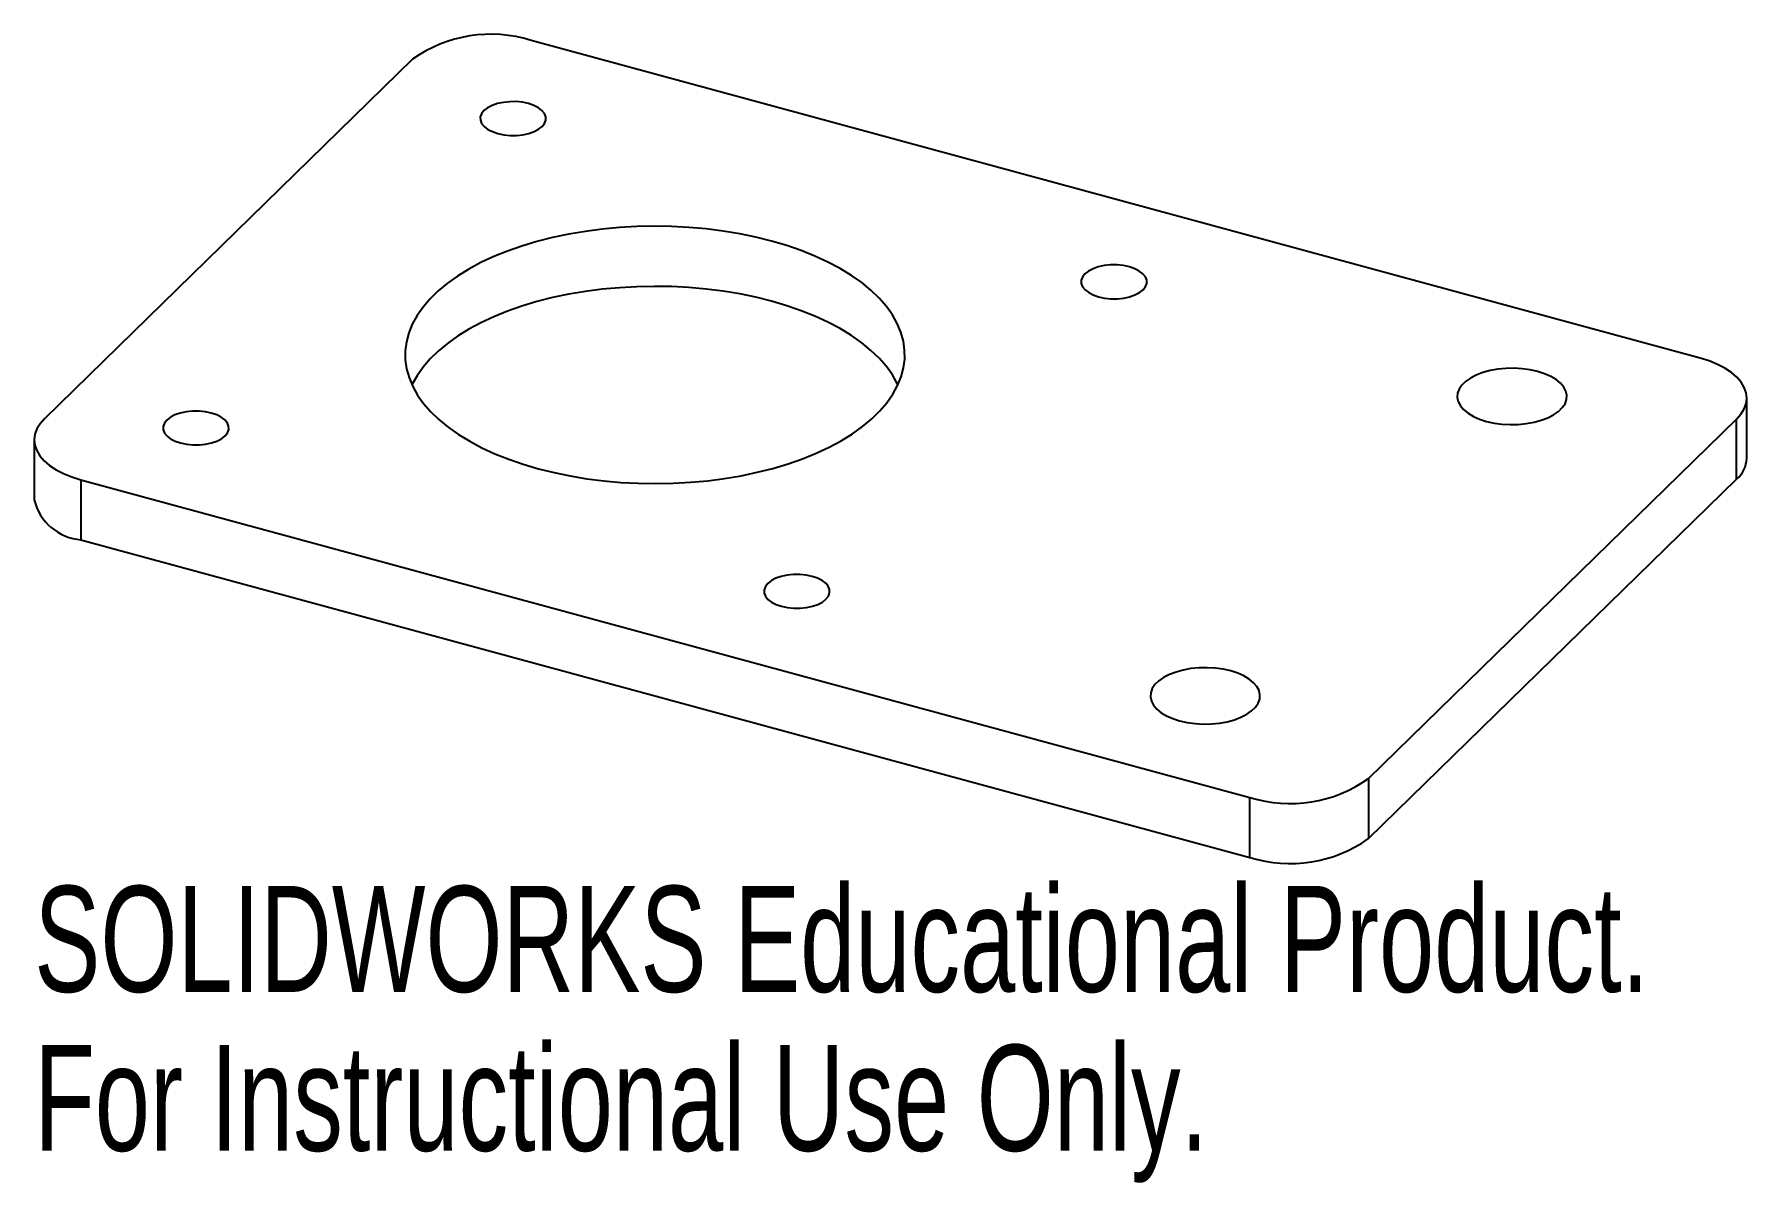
# Paper-space layout '_Trimetric' of a CAD drawing. Header units: millimetres. Extents: x -39.1 to 39.1, y -32.1 to 20.3.
import ezdxf

# ---------------------------------------------------------------- set-up
doc = ezdxf.new("R2010")
doc.units = ezdxf.units.MM
doc.styles.add('SLDTEXTSTYLE0', font='TXT', dxfattribs={"width": 0.7})

psp = doc.layouts.new('_Trimetric')

# ---------------------------------------------------------------- linework, layer by layer
at = {"color": 7, "linetype": 'Continuous', "lineweight": 25}
for p, q in [((36.933, 5.517), (-16.398, 20.011)), ((-21.802, 19.151), (-38.603, 2.752)), ((39.066, 0.952), (39.066, 3.695)), ((21.802, -13.665), (38.603, 2.734)), ((38.603, -0.009), (38.603, 2.734)), ((-39.066, 1.791), (-39.066, -0.952)), ((-36.933, -0.031), (16.398, -14.525)), ((-36.933, -0.031), (-36.933, -2.774)), ((21.802, -16.408), (38.603, -0.009)), ((-36.933, -2.774), (16.398, -17.268)), ((21.802, -13.665), (21.802, -16.408)), ((16.398, -17.268), (16.398, -14.525))]:
    psp.add_line(p, q, dxfattribs=at)
at = {"color": 7, "linetype": 'Continuous', "lineweight": 25, "flags": 128}
for points in [[(-17.92, 15.766), (-17.648, 15.709), (-17.359, 15.68), (-17.065, 15.681), (-16.777, 15.711), (-16.506, 15.77), (-16.263, 15.855), (-16.056, 15.963), (-15.894, 16.089), (-15.783, 16.229), (-15.727, 16.378), (-15.728, 16.529), (-15.787, 16.678), (-15.901, 16.817), (-16.066, 16.943), (-16.275, 17.049), (-16.52, 17.133), (-16.793, 17.19), (-17.081, 17.219), (-17.375, 17.218), (-17.663, 17.188), (-17.935, 17.129), (-18.178, 17.044), (-18.385, 16.936), (-18.547, 16.81), (-18.658, 16.67), (-18.714, 16.521), (-18.712, 16.37), (-18.653, 16.221), (-18.539, 16.082), (-18.375, 15.956), (-18.166, 15.85), (-17.92, 15.766)], [(-16.066, 0.471), (-15.35, 0.292), (-14.611, 0.14), (-13.854, 0.014), (-13.081, -0.084), (-12.297, -0.153), (-11.505, -0.195), (-10.71, -0.208), (-9.915, -0.192), (-9.124, -0.148), (-8.34, -0.076), (-7.569, 0.025), (-6.813, 0.152), (-6.076, 0.307), (-5.362, 0.488), (-4.674, 0.694), (-4.016, 0.924), (-3.391, 1.177), (-2.801, 1.453), (-2.25, 1.748), (-1.74, 2.063), (-1.275, 2.395), (-0.855, 2.744), (-0.484, 3.106), (-0.162, 3.481), (0.107, 3.867), (0.324, 4.261), (0.487, 4.662), (0.596, 5.068), (0.649, 5.477), (0.646, 5.887), (0.588, 6.295), (0.475, 6.701), (0.307, 7.102), (0.085, 7.495), (-0.189, 7.88), (-0.515, 8.254), (-0.891, 8.615), (-1.315, 8.962), (-1.784, 9.293), (-2.298, 9.606), (-2.852, 9.9), (-3.445, 10.173), (-4.074, 10.424), (-4.735, 10.652), (-5.425, 10.856), (-6.142, 11.035), (-6.88, 11.187), (-7.638, 11.312), (-8.411, 11.41), (-9.195, 11.48), (-9.986, 11.522), (-10.781, 11.535), (-11.577, 11.519), (-12.368, 11.475), (-13.151, 11.403), (-13.922, 11.302), (-14.678, 11.174), (-15.415, 11.02), (-16.129, 10.839), (-16.817, 10.633), (-17.475, 10.403), (-18.101, 10.149), (-18.691, 9.874), (-19.241, 9.578), (-19.751, 9.264), (-20.217, 8.931), (-20.636, 8.583), (-21.008, 8.221), (-21.329, 7.846), (-21.599, 7.46), (-21.816, 7.066), (-21.979, 6.665), (-22.087, 6.259), (-22.14, 5.85), (-22.137, 5.44), (-22.079, 5.031), (-21.966, 4.626), (-21.798, 4.225), (-21.577, 3.831), (-21.302, 3.447), (-20.976, 3.073), (-20.6, 2.712), (-20.177, 2.365), (-19.707, 2.034), (-19.194, 1.721), (-18.639, 1.427), (-18.046, 1.154), (-17.417, 0.902), (-16.756, 0.674), (-16.066, 0.471)], [(9.497, 8.315), (9.769, 8.258), (10.058, 8.229), (10.352, 8.23), (10.64, 8.26), (10.911, 8.319), (11.154, 8.404), (11.361, 8.511), (11.523, 8.638), (11.634, 8.778), (11.69, 8.926), (11.689, 9.078), (11.63, 9.226), (11.516, 9.366), (11.351, 9.491), (11.142, 9.598), (10.897, 9.681), (10.624, 9.739), (10.336, 9.767), (10.042, 9.767), (9.754, 9.736), (9.482, 9.677), (9.239, 9.593), (9.032, 9.485), (8.87, 9.359), (8.759, 9.218), (8.703, 9.07), (8.705, 8.918), (8.764, 8.77), (8.877, 8.63), (9.042, 8.505), (9.251, 8.398), (9.497, 8.315)], [(0.339, 4.292), (0.307, 4.359), (0.085, 4.752), (-0.189, 5.137), (-0.515, 5.511), (-0.891, 5.872), (-1.315, 6.219), (-1.784, 6.55), (-2.298, 6.863), (-2.852, 7.157), (-3.445, 7.43), (-4.074, 7.681), (-4.735, 7.909), (-5.425, 8.113), (-6.142, 8.292), (-6.88, 8.444), (-7.638, 8.569), (-8.411, 8.667), (-9.195, 8.737), (-9.986, 8.779), (-10.781, 8.792), (-11.577, 8.776), (-12.368, 8.732), (-13.151, 8.66), (-13.922, 8.559), (-14.678, 8.431), (-15.415, 8.277), (-16.129, 8.096), (-16.817, 7.89), (-17.475, 7.66), (-18.101, 7.406), (-18.691, 7.131), (-19.241, 6.835), (-19.751, 6.521), (-20.217, 6.188), (-20.636, 5.84), (-21.008, 5.478), (-21.329, 5.103), (-21.599, 4.717), (-21.816, 4.323), (-21.83, 4.292)], [(38.603, 2.734), (38.803, 2.96), (38.947, 3.198), (39.035, 3.442), (39.066, 3.69), (39.038, 3.939), (38.952, 4.184), (38.809, 4.421), (38.612, 4.648), (38.363, 4.862), (38.066, 5.058), (37.725, 5.234), (37.345, 5.388), (36.933, 5.517)], [(27.192, 2.632), (27.535, 2.555), (27.896, 2.505), (28.267, 2.484), (28.641, 2.491), (29.008, 2.527), (29.36, 2.591), (29.691, 2.681), (29.991, 2.795), (30.255, 2.931), (30.477, 3.086), (30.651, 3.257), (30.774, 3.438), (30.844, 3.627), (30.857, 3.82), (30.815, 4.011), (30.718, 4.197), (30.569, 4.373), (30.37, 4.536), (30.126, 4.682), (29.842, 4.807), (29.526, 4.91), (29.183, 4.986), (28.822, 5.036), (28.451, 5.057), (28.078, 5.05), (27.711, 5.014), (27.358, 4.951), (27.028, 4.861), (26.727, 4.746), (26.463, 4.61), (26.241, 4.455), (26.067, 4.285), (25.944, 4.103), (25.875, 3.914), (25.861, 3.722), (25.903, 3.531), (26, 3.345), (26.15, 3.168), (26.349, 3.005), (26.593, 2.86), (26.876, 2.734), (27.192, 2.632)], [(-38.603, 2.752), (-38.803, 2.526), (-38.947, 2.288), (-39.035, 2.044), (-39.066, 1.795), (-39.038, 1.547), (-38.952, 1.302), (-38.809, 1.065), (-38.612, 0.837), (-38.363, 0.624), (-38.066, 0.428), (-37.725, 0.252), (-37.345, 0.098), (-36.933, -0.031)], [(-32.388, 1.645), (-32.116, 1.588), (-31.827, 1.559), (-31.533, 1.56), (-31.245, 1.591), (-30.974, 1.649), (-30.73, 1.734), (-30.523, 1.842), (-30.361, 1.968), (-30.25, 2.108), (-30.194, 2.257), (-30.196, 2.408), (-30.255, 2.557), (-30.369, 2.696), (-30.534, 2.822), (-30.743, 2.928), (-30.988, 3.012), (-31.26, 3.069), (-31.549, 3.098), (-31.843, 3.097), (-32.131, 3.067), (-32.402, 3.008), (-32.646, 2.923), (-32.853, 2.816), (-33.015, 2.689), (-33.126, 2.549), (-33.181, 2.4), (-33.18, 2.249), (-33.121, 2.1), (-33.007, 1.961), (-32.842, 1.835), (-32.633, 1.729), (-32.388, 1.645)], [(-4.971, -5.806), (-4.699, -5.863), (-4.41, -5.892), (-4.116, -5.891), (-3.828, -5.861), (-3.557, -5.802), (-3.313, -5.717), (-3.106, -5.61), (-2.944, -5.483), (-2.833, -5.343), (-2.777, -5.194), (-2.779, -5.043), (-2.838, -4.894), (-2.952, -4.755), (-3.117, -4.629), (-3.326, -4.523), (-3.571, -4.439), (-3.843, -4.382), (-4.132, -4.353), (-4.426, -4.354), (-4.714, -4.385), (-4.985, -4.443), (-5.229, -4.528), (-5.436, -4.636), (-5.598, -4.762), (-5.709, -4.902), (-5.765, -5.051), (-5.763, -5.202), (-5.704, -5.351), (-5.59, -5.49), (-5.425, -5.616), (-5.216, -5.722), (-4.971, -5.806)], [(13.192, -11.033), (13.534, -11.11), (13.895, -11.16), (14.266, -11.181), (14.64, -11.174), (15.007, -11.138), (15.359, -11.074), (15.69, -10.984), (15.99, -10.87), (16.254, -10.734), (16.476, -10.579), (16.65, -10.409), (16.774, -10.227), (16.843, -10.038), (16.856, -9.846), (16.814, -9.654), (16.717, -9.468), (16.568, -9.292), (16.369, -9.129), (16.125, -8.983), (15.842, -8.858), (15.525, -8.756), (15.182, -8.679), (14.821, -8.629), (14.45, -8.608), (14.077, -8.615), (13.71, -8.651), (13.357, -8.715), (13.027, -8.805), (12.726, -8.919), (12.462, -9.055), (12.241, -9.21), (12.066, -9.38), (11.943, -9.562), (11.874, -9.751), (11.86, -9.944), (11.902, -10.135), (11.999, -10.321), (12.149, -10.497), (12.348, -10.66), (12.592, -10.806), (12.875, -10.931), (13.192, -11.033)]]:
    psp.add_lwpolyline(points, dxfattribs=at)
at = {"color": 7, "linetype": 'Continuous', "lineweight": 25}
for centre, radius, start, end in [((-18.239, 14.176), 6.119, 72.48433, 125.61062), ((37.722, 1.006), 1.345, 310.9467, 357.6914), ((-36.736, -0.384), 2.398, 193.69445, 265.30259), ((18.239, -8.69), 6.119, 252.48433, 305.61062), ((18.23, -11.371), 6.175, 252.74451, 305.35044)]:
    psp.add_arc(centre, radius, start, end, dxfattribs=at)

# ---------------------------------------------------------------- texts
at = {"color": 7, "linetype": 'Continuous', "char_height": 4.83362, "attachment_point": 1, "style": 'SLDTEXTSTYLE0'}
for s, insert in [('SOLIDWORKS Educational Product.', (-39.066, -18.566)), ('For Instructional Use Only.', (-39.066, -25.816))]:
    psp.add_mtext(s, dxfattribs=dict(at, insert=insert))

doc.saveas('drawing.dxf')
